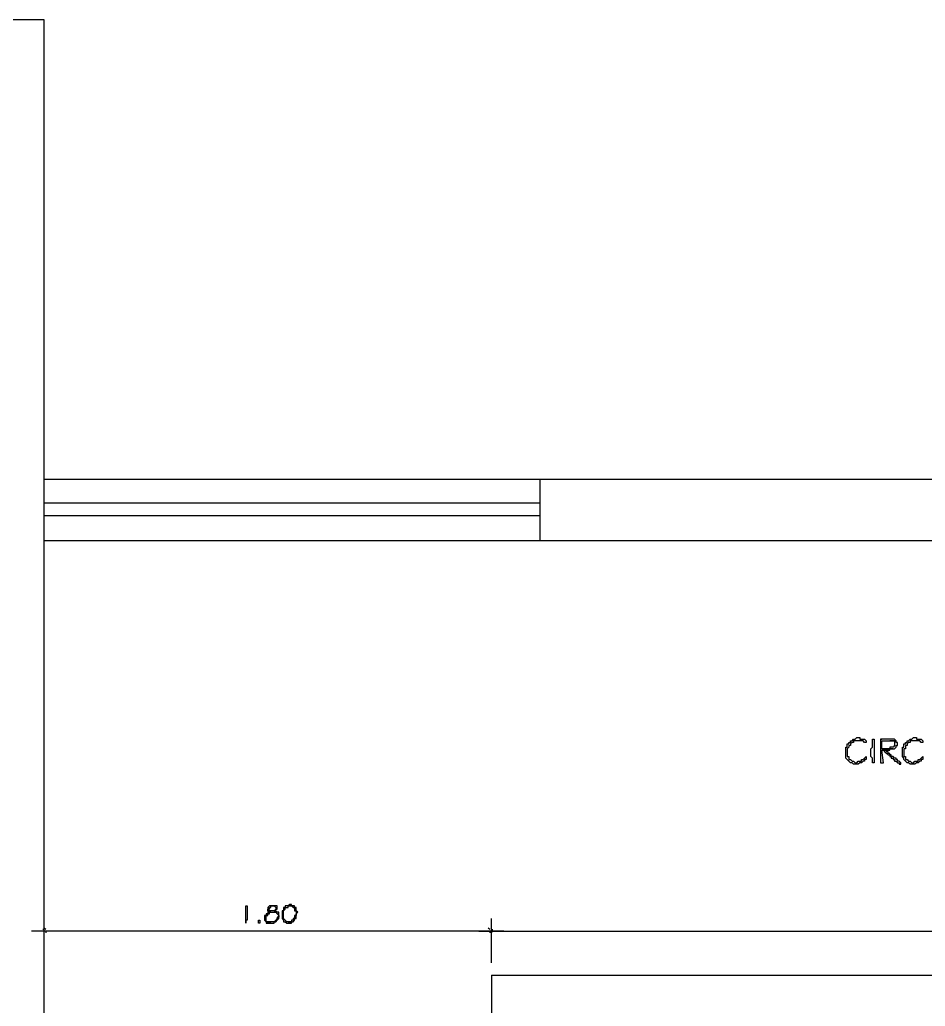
# Model space of a CAD drawing. Header units: millimetres. Extents: x -518.8 to -461.2, y 3.5 to 44.2.
# Drawn here: x -493.215 to -489.554, y 39.032 to 43.022 of the extents above; entities that cross this region are included whole.
import ezdxf

# ---------------------------------------------------------------- set-up
doc = ezdxf.new("R2010")
doc.units = ezdxf.units.MM
doc.header["$MEASUREMENT"] = 0
for name, color, linetype in [('10', 10, 'Continuous'), ('16', 16, 'Continuous'), ('5', 5, 'Continuous'), ('8', 8, 'Continuous'), ('MYSOLIDS', 7, 'Continuous')]:
    doc.layers.add(name, color=color, linetype=linetype)

msp = doc.modelspace()

# ---------------------------------------------------------------- linework, layer by layer
at = {"layer": '10'}
for points in [[(-493.1158, 43.0218), (-494.3188, 43.0218)], [(-501.0985, 38.5082), (-493.1158, 38.5082), (-493.1158, 41.1624)], [(-491.1105, 40.9142), (-491.1105, 41.1624)], [(-485.9474, 41.1624), (-491.1105, 41.1624)], [(-485.9474, 40.9142), (-491.1105, 40.9142)], [(-491.3075, 39.1571), (-485.9474, 39.1571)], [(-491.3075, 39.1571), (-491.3075, 36.6556)]]:
    msp.add_lwpolyline(points, dxfattribs=at)
at = {"layer": '16'}
for points in [[(-493.1158, 39.2082), (-493.1158, 39.3864)], [(-491.3075, 39.2082), (-491.3075, 39.3864)], [(-491.3075, 39.2082), (-491.3075, 39.3864)], [(-493.1158, 39.3421), (-493.1158, 39.3421), (-493.1158, 39.3421), (-493.1218, 39.3421)], [(-493.109, 39.3421), (-493.1158, 39.3481)], [(-491.3143, 39.3421), (-491.3203, 39.3481)], [(-491.3143, 39.3421), (-491.3203, 39.3481)], [(-491.3075, 39.3421), (-491.3075, 39.3421), (-491.3075, 39.3421), (-491.3015, 39.3421)], [(-491.3075, 39.3421), (-491.3075, 39.3421), (-491.3075, 39.3421), (-491.3015, 39.3421)], [(-491.2572, 39.3353), (-493.1669, 39.3353)], [(-493.1158, 39.3293), (-493.1158, 39.3353), (-493.1158, 39.3353), (-493.1218, 39.3353)], [(-493.109, 39.3353), (-493.109, 39.3353), (-493.109, 39.3353), (-493.109, 39.3293)], [(-491.3587, 39.3353), (-485.8963, 39.3353)], [(-491.3143, 39.3353), (-491.3143, 39.3353), (-491.3143, 39.3353), (-491.3143, 39.3293)], [(-491.3143, 39.3353), (-491.3143, 39.3353), (-491.3143, 39.3353), (-491.3143, 39.3293)], [(-491.3015, 39.3353), (-491.3075, 39.3353), (-491.3075, 39.3353), (-491.3075, 39.3293)], [(-491.3015, 39.3353), (-491.3075, 39.3353), (-491.3075, 39.3353), (-491.3075, 39.3293)]]:
    msp.add_lwpolyline(points, dxfattribs=at)
at = {"layer": '5'}
msp.add_lwpolyline([(-493.1158, 38.5082), (-493.1158, 43.0218)], dxfattribs=at)
at = {"layer": '8'}
for points in [[(-491.1105, 41.1624), (-493.1158, 41.1624)], [(-491.1105, 41.0669), (-493.1158, 41.0669)], [(-491.1105, 41.0157), (-493.1158, 41.0157)], [(-491.1105, 40.9142), (-493.1158, 40.9142)]]:
    msp.add_lwpolyline(points, dxfattribs=at)
at = {"layer": 'MYSOLIDS'}
for points in [[(-489.8248, 40.106), (-489.8308, 40.106), (-489.8308, 40.106), (-489.8369, 40.106), (-489.8436, 40.106), (-489.8436, 40.0992), (-489.8496, 40.0992), (-489.8496, 40.0992), (-489.8564, 40.0932), (-489.8564, 40.0932), (-489.8564, 40.0864), (-489.8624, 40.0864), (-489.8624, 40.0804), (-489.8692, 40.0736), (-489.8692, 40.0736), (-489.8692, 40.0736), (-489.8692, 40.0676), (-489.8692, 40.0609), (-489.8692, 40.0609), (-489.8692, 40.0548), (-489.8692, 40.0488), (-489.8692, 40.0421), (-489.8624, 40.0421), (-489.8624, 40.036), (-489.8624, 40.0293), (-489.8564, 40.0293), (-489.8564, 40.0293), (-489.8496, 40.0233), (-489.8496, 40.0233), (-489.8436, 40.0233), (-489.8369, 40.0165), (-489.8369, 40.0165), (-489.8308, 40.0165), (-489.8308, 40.0165), (-489.8248, 40.0233), (-489.8181, 40.0233), (-489.8181, 40.0233), (-489.8121, 40.0233), (-489.8121, 40.0293), (-489.8053, 40.0293), (-489.8053, 40.0293), (-489.7993, 40.036), (-489.7993, 40.036), (-489.7925, 40.0421), (-489.7925, 40.0421), (-489.7925, 40.0421), (-489.7925, 40.0421), (-489.7925, 40.036), (-489.7925, 40.036), (-489.7925, 40.036), (-489.7925, 40.036), (-489.7925, 40.0293), (-489.7993, 40.0293), (-489.7993, 40.0233), (-489.8053, 40.0233), (-489.8121, 40.0165), (-489.8121, 40.0165), (-489.8121, 40.0165), (-489.8181, 40.0165), (-489.8248, 40.0105), (-489.8248, 40.0105), (-489.8308, 40.0105), (-489.8308, 40.0105), (-489.8369, 40.0105), (-489.8436, 40.0105), (-489.8496, 40.0165), (-489.8496, 40.0165), (-489.8564, 40.0165), (-489.8564, 40.0165), (-489.8624, 40.0233), (-489.8624, 40.0233), (-489.8692, 40.0293), (-489.8692, 40.0293), (-489.8752, 40.036), (-489.8752, 40.0421), (-489.8752, 40.0421), (-489.8752, 40.0488), (-489.8752, 40.0548), (-489.8752, 40.0548), (-489.8752, 40.0609), (-489.8752, 40.0676), (-489.8752, 40.0676), (-489.8752, 40.0736), (-489.8752, 40.0804), (-489.8692, 40.0804), (-489.8692, 40.0864), (-489.8692, 40.0932), (-489.8624, 40.0932), (-489.8624, 40.0992), (-489.8564, 40.0992), (-489.8564, 40.106), (-489.8496, 40.106), (-489.8496, 40.106), (-489.8436, 40.112), (-489.8369, 40.112), (-489.8369, 40.112), (-489.8308, 40.1188), (-489.8248, 40.1188), (-489.8248, 40.1188), (-489.8181, 40.1188), (-489.8181, 40.112), (-489.8121, 40.112), (-489.8053, 40.112), (-489.8053, 40.112), (-489.7993, 40.112), (-489.7925, 40.106), (-489.7925, 40.106), (-489.7925, 40.0992), (-489.7925, 40.0992), (-489.7925, 40.0992), (-489.7925, 40.0992), (-489.7925, 40.0992), (-489.7925, 40.0992), (-489.7993, 40.0992), (-489.7993, 40.0992), (-489.7993, 40.0992), (-489.7993, 40.0992), (-489.8053, 40.106), (-489.8121, 40.106), (-489.8121, 40.106), (-489.8181, 40.106), (-489.8248, 40.106), (-489.8248, 40.106), (-489.8248, 40.106), (-489.8248, 40.106), (-489.8248, 40.106)], [(-489.7609, 40.0548), (-489.7609, 40.0488), (-489.7609, 40.0488), (-489.7609, 40.0421), (-489.7609, 40.036), (-489.7609, 40.036), (-489.7609, 40.0293), (-489.7609, 40.0233), (-489.7609, 40.0165), (-489.7609, 40.0165), (-489.7609, 40.0165), (-489.7609, 40.0165), (-489.7669, 40.0165), (-489.7669, 40.0165), (-489.7669, 40.0165), (-489.7669, 40.0165), (-489.7669, 40.0165), (-489.7669, 40.0165), (-489.7669, 40.0165), (-489.7669, 40.0165), (-489.7669, 40.0233), (-489.7669, 40.0233), (-489.7669, 40.0293), (-489.7669, 40.036), (-489.7737, 40.0421), (-489.7737, 40.0421), (-489.7737, 40.0488), (-489.7737, 40.0548), (-489.7737, 40.0548), (-489.7737, 40.0609), (-489.7737, 40.0676), (-489.7737, 40.0736), (-489.7669, 40.0804), (-489.7669, 40.0804), (-489.7669, 40.0864), (-489.7669, 40.0932), (-489.7669, 40.0992), (-489.7669, 40.0992), (-489.7669, 40.106), (-489.7669, 40.106), (-489.7669, 40.112), (-489.7669, 40.112), (-489.7669, 40.112), (-489.7669, 40.112), (-489.7669, 40.112), (-489.7669, 40.112), (-489.7609, 40.112), (-489.7609, 40.112), (-489.7609, 40.106), (-489.7609, 40.106), (-489.7609, 40.106), (-489.7609, 40.106), (-489.7609, 40.0992), (-489.7609, 40.0932), (-489.7609, 40.0932), (-489.7609, 40.0864), (-489.7609, 40.0804), (-489.7609, 40.0736), (-489.7609, 40.0736), (-489.7609, 40.0676), (-489.7609, 40.0609), (-489.7609, 40.0548), (-489.7609, 40.0548), (-489.7609, 40.0548), (-489.7609, 40.0548), (-489.7609, 40.0548)], [(-489.691, 40.112), (-489.691, 40.112), (-489.697, 40.112), (-489.7038, 40.112), (-489.7098, 40.112), (-489.7098, 40.112), (-489.7098, 40.112), (-489.7166, 40.112), (-489.7226, 40.112), (-489.7293, 40.112), (-489.7354, 40.112), (-489.7354, 40.0165), (-489.7293, 40.0165), (-489.7293, 40.0165), (-489.7293, 40.0165), (-489.7226, 40.0165), (-489.7226, 40.0165), (-489.7293, 40.0676), (-489.7038, 40.0676), (-489.697, 40.0676), (-489.697, 40.0736), (-489.691, 40.0736), (-489.6842, 40.0736), (-489.6842, 40.0736), (-489.7293, 40.0736), (-489.7293, 40.106), (-489.7293, 40.106), (-489.7226, 40.106), (-489.7166, 40.106), (-489.7098, 40.106), (-489.7098, 40.106), (-489.7038, 40.106), (-489.697, 40.106), (-489.697, 40.106), (-489.6714, 40.106), (-489.6782, 40.112), (-489.6782, 40.112), (-489.6842, 40.112), (-489.691, 40.112), (-489.691, 40.112), (-489.691, 40.112)], [(-489.7293, 40.112), (-489.7354, 40.112), (-489.7354, 40.112), (-489.7293, 40.112), (-489.7293, 40.112), (-489.7293, 40.112), (-489.7293, 40.112)], [(-489.6714, 40.106), (-489.697, 40.106), (-489.691, 40.106), (-489.691, 40.106), (-489.6842, 40.106), (-489.6782, 40.106), (-489.6782, 40.0992), (-489.6782, 40.0992), (-489.6782, 40.0932), (-489.6782, 40.0932), (-489.6782, 40.0864), (-489.6782, 40.0864), (-489.6842, 40.0804), (-489.6842, 40.0804), (-489.691, 40.0804), (-489.691, 40.0804), (-489.697, 40.0804), (-489.697, 40.0736), (-489.7038, 40.0736), (-489.7098, 40.0736), (-489.7166, 40.0736), (-489.7226, 40.0736), (-489.7293, 40.0736), (-489.6842, 40.0736), (-489.6782, 40.0736), (-489.6782, 40.0736), (-489.6714, 40.0804), (-489.6714, 40.0804), (-489.6714, 40.0864), (-489.6654, 40.0864), (-489.6654, 40.0932), (-489.6654, 40.0992), (-489.6714, 40.0992), (-489.6714, 40.106), (-489.6714, 40.106), (-489.6714, 40.106)], [(-489.5955, 40.106), (-489.6015, 40.106), (-489.6015, 40.106), (-489.6083, 40.106), (-489.6143, 40.106), (-489.6143, 40.0992), (-489.6211, 40.0992), (-489.6211, 40.0992), (-489.6271, 40.0932), (-489.6271, 40.0932), (-489.6271, 40.0864), (-489.6339, 40.0864), (-489.6339, 40.0804), (-489.6339, 40.0736), (-489.6399, 40.0736), (-489.6399, 40.0736), (-489.6399, 40.0676), (-489.6399, 40.0609), (-489.6399, 40.0609), (-489.6399, 40.0548), (-489.6399, 40.0488), (-489.6399, 40.0421), (-489.6339, 40.0421), (-489.6339, 40.036), (-489.6339, 40.0293), (-489.6271, 40.0293), (-489.6271, 40.0293), (-489.6211, 40.0233), (-489.6211, 40.0233), (-489.6143, 40.0233), (-489.6083, 40.0165), (-489.6083, 40.0165), (-489.6015, 40.0165), (-489.6015, 40.0165), (-489.5955, 40.0233), (-489.5887, 40.0233), (-489.5887, 40.0233), (-489.5827, 40.0233), (-489.5827, 40.0293), (-489.576, 40.0293), (-489.576, 40.0293), (-489.5699, 40.036), (-489.5699, 40.036), (-489.5632, 40.0421), (-489.5632, 40.0421), (-489.5632, 40.0421), (-489.5632, 40.0421), (-489.5632, 40.036), (-489.5632, 40.036), (-489.5632, 40.036), (-489.5632, 40.036), (-489.5632, 40.0293), (-489.5699, 40.0293), (-489.5699, 40.0233), (-489.576, 40.0233), (-489.5827, 40.0165), (-489.5827, 40.0165), (-489.5827, 40.0165), (-489.5887, 40.0165), (-489.5955, 40.0105), (-489.5955, 40.0105), (-489.6015, 40.0105), (-489.6015, 40.0105), (-489.6083, 40.0105), (-489.6143, 40.0105), (-489.6211, 40.0165), (-489.6211, 40.0165), (-489.6271, 40.0165), (-489.6271, 40.0165), (-489.6339, 40.0233), (-489.6339, 40.0233), (-489.6399, 40.0293), (-489.6399, 40.0293), (-489.6399, 40.036), (-489.6459, 40.0421), (-489.6459, 40.0421), (-489.6459, 40.0488), (-489.6459, 40.0548), (-489.6459, 40.0548), (-489.6459, 40.0609), (-489.6459, 40.0676), (-489.6459, 40.0676), (-489.6459, 40.0736), (-489.6459, 40.0804), (-489.6399, 40.0804), (-489.6399, 40.0864), (-489.6399, 40.0932), (-489.6339, 40.0932), (-489.6339, 40.0992), (-489.6271, 40.0992), (-489.6271, 40.106), (-489.6211, 40.106), (-489.6211, 40.106), (-489.6143, 40.112), (-489.6083, 40.112), (-489.6083, 40.112), (-489.6015, 40.1188), (-489.5955, 40.1188), (-489.5955, 40.1188), (-489.5887, 40.1188), (-489.5887, 40.112), (-489.5827, 40.112), (-489.576, 40.112), (-489.576, 40.112), (-489.5699, 40.112), (-489.5632, 40.106), (-489.5632, 40.106), (-489.5632, 40.0992), (-489.5632, 40.0992), (-489.5632, 40.0992), (-489.5632, 40.0992), (-489.5632, 40.0992), (-489.5632, 40.0992), (-489.5699, 40.0992), (-489.5699, 40.0992), (-489.5699, 40.0992), (-489.5699, 40.0992), (-489.576, 40.106), (-489.5827, 40.106), (-489.5827, 40.106), (-489.5887, 40.106), (-489.5955, 40.106), (-489.5955, 40.106), (-489.5955, 40.106), (-489.5955, 40.106), (-489.5955, 40.106)], [(-489.7038, 40.0676), (-489.7293, 40.0676), (-489.7226, 40.0676), (-489.7166, 40.0609), (-489.7166, 40.0609), (-489.7098, 40.0548), (-489.7098, 40.0548), (-489.7038, 40.0488), (-489.697, 40.0488), (-489.697, 40.0421), (-489.691, 40.0421), (-489.691, 40.036), (-489.6842, 40.036), (-489.6842, 40.0293), (-489.6782, 40.0293), (-489.6782, 40.0293), (-489.6782, 40.0233), (-489.6714, 40.0233), (-489.6654, 40.0165), (-489.6587, 40.0165), (-489.6587, 40.0105), (-489.6527, 40.0105), (-489.6527, 40.0105), (-489.6527, 40.0105), (-489.6527, 40.0165), (-489.6527, 40.0165), (-489.6527, 40.0165), (-489.6587, 40.0233), (-489.6587, 40.0233), (-489.6587, 40.0233), (-489.6654, 40.0233), (-489.6654, 40.0293), (-489.6714, 40.0293), (-489.6714, 40.036), (-489.6782, 40.036), (-489.6782, 40.036), (-489.6842, 40.0421), (-489.691, 40.0421), (-489.691, 40.0488), (-489.697, 40.0488), (-489.697, 40.0548), (-489.7038, 40.0548), (-489.7038, 40.0609), (-489.7098, 40.0609), (-489.7098, 40.0676), (-489.7166, 40.0676), (-489.7166, 40.0676), (-489.7098, 40.0676), (-489.7038, 40.0676), (-489.7038, 40.0676)], [(-492.3008, 39.3736), (-492.3008, 39.3736), (-492.3008, 39.3804), (-492.3008, 39.3804), (-492.3008, 39.3804), (-492.3008, 39.3864), (-492.3008, 39.3864), (-492.3008, 39.3924), (-492.3008, 39.3992), (-492.3008, 39.3992), (-492.3008, 39.4052), (-492.3008, 39.4052), (-492.3008, 39.412), (-492.3008, 39.412), (-492.3008, 39.418), (-492.3008, 39.418), (-492.3008, 39.418), (-492.3008, 39.4248), (-492.3008, 39.4248), (-492.3008, 39.4308), (-492.3008, 39.4375), (-492.3008, 39.4375), (-492.3008, 39.4375), (-492.3008, 39.4375), (-492.3008, 39.4375), (-492.3008, 39.4375), (-492.2948, 39.4375), (-492.2948, 39.4375), (-492.2948, 39.4375), (-492.2948, 39.4308), (-492.2948, 39.4308), (-492.2948, 39.4248), (-492.2948, 39.4248), (-492.2948, 39.418), (-492.2948, 39.418), (-492.2948, 39.412), (-492.2948, 39.412), (-492.2948, 39.4052), (-492.2948, 39.4052), (-492.2948, 39.3992), (-492.2948, 39.3992), (-492.2948, 39.3924), (-492.2948, 39.3924), (-492.2948, 39.3864), (-492.2948, 39.3864), (-492.2948, 39.3804), (-492.3008, 39.3804), (-492.3008, 39.3736), (-492.3008, 39.3736), (-492.3008, 39.3736), (-492.3008, 39.3676), (-492.3008, 39.3676), (-492.3008, 39.3676), (-492.3008, 39.3676), (-492.3008, 39.3676), (-492.3008, 39.3676), (-492.3008, 39.3736), (-492.3008, 39.3736), (-492.3008, 39.3736), (-492.3008, 39.3736), (-492.3008, 39.3736)], [(-492.1925, 39.4375), (-492.1925, 39.4375), (-492.1993, 39.4375), (-492.1993, 39.4375), (-492.1993, 39.4375), (-492.2053, 39.4375), (-492.1925, 39.4375), (-492.1865, 39.4375), (-492.1865, 39.4375), (-492.1797, 39.4308), (-492.1797, 39.4308), (-492.1797, 39.4308), (-492.1797, 39.4248), (-492.1797, 39.4248), (-492.1797, 39.4248), (-492.1797, 39.4248), (-492.1865, 39.418), (-492.1865, 39.418), (-492.1865, 39.418), (-492.1925, 39.418), (-492.1925, 39.418), (-492.1993, 39.418), (-492.2121, 39.418), (-492.2121, 39.412), (-492.2053, 39.412), (-492.2053, 39.412), (-492.2053, 39.412), (-492.2121, 39.412), (-492.2121, 39.4052), (-492.2181, 39.4052), (-492.2181, 39.4052), (-492.2181, 39.3992), (-492.2248, 39.3992), (-492.2248, 39.3924), (-492.2248, 39.3924), (-492.2248, 39.3864), (-492.2248, 39.3864), (-492.2248, 39.3864), (-492.2248, 39.3804), (-492.2248, 39.3804), (-492.2181, 39.3736), (-492.2181, 39.3736), (-492.2181, 39.3736), (-492.1993, 39.3736), (-492.2053, 39.3736), (-492.2053, 39.3736), (-492.2121, 39.3736), (-492.2121, 39.3736), (-492.2181, 39.3736), (-492.2181, 39.3804), (-492.2181, 39.3804), (-492.2181, 39.3804), (-492.2181, 39.3864), (-492.2181, 39.3864), (-492.2181, 39.3924), (-492.2181, 39.3924), (-492.2181, 39.3924), (-492.2181, 39.3992), (-492.2121, 39.3992), (-492.2121, 39.4052), (-492.2121, 39.4052), (-492.2053, 39.4052), (-492.2053, 39.4052), (-492.2053, 39.412), (-492.1993, 39.412), (-492.1993, 39.412), (-492.1925, 39.412), (-492.1925, 39.412), (-492.1865, 39.412), (-492.1737, 39.412), (-492.1737, 39.412), (-492.1797, 39.418), (-492.1865, 39.418), (-492.1797, 39.418), (-492.1797, 39.418), (-492.1797, 39.4248), (-492.1737, 39.4248), (-492.1737, 39.4248), (-492.1737, 39.4308), (-492.1737, 39.4308), (-492.1737, 39.4308), (-492.1737, 39.4375), (-492.1797, 39.4375), (-492.1797, 39.4375), (-492.1865, 39.4375), (-492.1865, 39.4375), (-492.1925, 39.4375), (-492.1925, 39.4375)], [(-492.2053, 39.4375), (-492.2053, 39.4375), (-492.2121, 39.4308), (-492.2121, 39.4308), (-492.2121, 39.4308), (-492.2121, 39.4248), (-492.2121, 39.4248), (-492.2121, 39.4248), (-492.2121, 39.418), (-492.2121, 39.418), (-492.1993, 39.418), (-492.1993, 39.418), (-492.2053, 39.418), (-492.2053, 39.418), (-492.2121, 39.418), (-492.2121, 39.4248), (-492.2121, 39.4248), (-492.2053, 39.4248), (-492.2053, 39.4308), (-492.2053, 39.4308), (-492.2053, 39.4308), (-492.1993, 39.4308), (-492.1993, 39.4375), (-492.1925, 39.4375), (-492.1925, 39.4375), (-492.2053, 39.4375), (-492.2053, 39.4375)], [(-492.1226, 39.4436), (-492.1226, 39.4436), (-492.1293, 39.4375), (-492.1293, 39.4375), (-492.1354, 39.4375), (-492.1354, 39.4375), (-492.1414, 39.4375), (-492.1414, 39.4308), (-492.1414, 39.4308), (-492.1481, 39.4308), (-492.1481, 39.4248), (-492.1481, 39.4248), (-492.1481, 39.418), (-492.1542, 39.418), (-492.1542, 39.418), (-492.1542, 39.412), (-492.1542, 39.412), (-492.1542, 39.4052), (-492.1542, 39.4052), (-492.1542, 39.3992), (-492.1542, 39.3992), (-492.1542, 39.3992), (-492.1542, 39.3924), (-492.1542, 39.3924), (-492.1542, 39.3864), (-492.1542, 39.3864), (-492.1481, 39.3804), (-492.1481, 39.3804), (-492.1481, 39.3736), (-492.1481, 39.3736), (-492.1414, 39.3736), (-492.1414, 39.3736), (-492.1354, 39.3676), (-492.1354, 39.3676), (-492.1354, 39.3676), (-492.1293, 39.3676), (-492.1293, 39.3676), (-492.1226, 39.3676), (-492.1226, 39.3676), (-492.1166, 39.3676), (-492.1166, 39.3736), (-492.1166, 39.3736), (-492.1293, 39.3736), (-492.1293, 39.3736), (-492.1293, 39.3736), (-492.1354, 39.3736), (-492.1354, 39.3736), (-492.1354, 39.3736), (-492.1421, 39.3804), (-492.1421, 39.3804), (-492.1421, 39.3804), (-492.1481, 39.3864), (-492.1481, 39.3864), (-492.1481, 39.3924), (-492.1481, 39.3924), (-492.1481, 39.3992), (-492.1481, 39.3992), (-492.1481, 39.3992), (-492.1481, 39.4052), (-492.1481, 39.412), (-492.1481, 39.412), (-492.1481, 39.418), (-492.1481, 39.418), (-492.1481, 39.418), (-492.1421, 39.4248), (-492.1421, 39.4248), (-492.1421, 39.4248), (-492.1421, 39.4308), (-492.1354, 39.4308), (-492.1354, 39.4308), (-492.1293, 39.4308), (-492.1293, 39.4375), (-492.1226, 39.4375), (-492.1226, 39.4375), (-492.1038, 39.4375), (-492.1098, 39.4375), (-492.1098, 39.4375), (-492.1166, 39.4375), (-492.1166, 39.4436), (-492.1226, 39.4436), (-492.1226, 39.4436)], [(-492.1038, 39.4375), (-492.1226, 39.4375), (-492.1166, 39.4375), (-492.1166, 39.4375), (-492.1098, 39.4308), (-492.1098, 39.4308), (-492.1098, 39.4308), (-492.1038, 39.4308), (-492.1038, 39.4248), (-492.1038, 39.4248), (-492.1038, 39.4248), (-492.1038, 39.418), (-492.097, 39.418), (-492.097, 39.412), (-492.097, 39.412), (-492.097, 39.412), (-492.097, 39.4052), (-492.097, 39.3992), (-492.097, 39.3992), (-492.1038, 39.3992), (-492.1038, 39.3924), (-492.1038, 39.3924), (-492.1038, 39.3924), (-492.1038, 39.3864), (-492.1098, 39.3864), (-492.1098, 39.3804), (-492.1098, 39.3804), (-492.1166, 39.3804), (-492.1166, 39.3736), (-492.1166, 39.3736), (-492.1226, 39.3736), (-492.1226, 39.3736), (-492.1293, 39.3736), (-492.1166, 39.3736), (-492.1098, 39.3736), (-492.1098, 39.3736), (-492.1038, 39.3804), (-492.1038, 39.3804), (-492.1038, 39.3804), (-492.1038, 39.3864), (-492.097, 39.3864), (-492.097, 39.3924), (-492.097, 39.3924), (-492.097, 39.3992), (-492.097, 39.3992), (-492.097, 39.4052), (-492.097, 39.4052), (-492.091, 39.412), (-492.091, 39.412), (-492.097, 39.418), (-492.097, 39.418), (-492.097, 39.4248), (-492.097, 39.4248), (-492.097, 39.4248), (-492.097, 39.4308), (-492.1038, 39.4308), (-492.1038, 39.4308), (-492.1038, 39.4375), (-492.1038, 39.4375), (-492.1038, 39.4375)], [(-492.2496, 39.3676), (-492.2496, 39.3676), (-492.2496, 39.3676), (-492.2496, 39.3736), (-492.2496, 39.3736), (-492.2496, 39.3736), (-492.2496, 39.3804), (-492.2496, 39.3804), (-492.2436, 39.3804), (-492.2436, 39.3804), (-492.2436, 39.3804), (-492.2436, 39.3736), (-492.2436, 39.3736), (-492.2436, 39.3736), (-492.2436, 39.3736), (-492.2436, 39.3676), (-492.2496, 39.3676), (-492.2496, 39.3676), (-492.2496, 39.3676), (-492.2496, 39.3676)], [(-492.1737, 39.412), (-492.1865, 39.412), (-492.1865, 39.412), (-492.1797, 39.412), (-492.1797, 39.412), (-492.1797, 39.412), (-492.1737, 39.4052), (-492.1737, 39.4052), (-492.1737, 39.4052), (-492.1669, 39.3992), (-492.1669, 39.3992), (-492.1669, 39.3924), (-492.1737, 39.3924), (-492.1737, 39.3864), (-492.1737, 39.3864), (-492.1737, 39.3864), (-492.1797, 39.3804), (-492.1797, 39.3804), (-492.1797, 39.3804), (-492.1865, 39.3736), (-492.1865, 39.3736), (-492.1925, 39.3736), (-492.1925, 39.3736), (-492.1925, 39.3736), (-492.1993, 39.3736), (-492.1993, 39.3736), (-492.2181, 39.3736), (-492.2181, 39.3676), (-492.2121, 39.3676), (-492.2121, 39.3676), (-492.2053, 39.3676), (-492.1993, 39.3676), (-492.1993, 39.3676), (-492.1993, 39.3676), (-492.1925, 39.3676), (-492.1925, 39.3676), (-492.1865, 39.3676), (-492.1865, 39.3736), (-492.1865, 39.3736), (-492.1797, 39.3736), (-492.1797, 39.3736), (-492.1797, 39.3736), (-492.1737, 39.3804), (-492.1737, 39.3804), (-492.1737, 39.3804), (-492.1669, 39.3864), (-492.1669, 39.3864), (-492.1669, 39.3864), (-492.1669, 39.3924), (-492.1669, 39.3924), (-492.1669, 39.3992), (-492.1669, 39.3992), (-492.1669, 39.3992), (-492.1669, 39.4052), (-492.1669, 39.4052), (-492.1669, 39.412), (-492.1737, 39.412), (-492.1737, 39.412), (-492.1737, 39.412)]]:
    msp.add_lwpolyline(points, dxfattribs=at)

doc.saveas('drawing.dxf')
